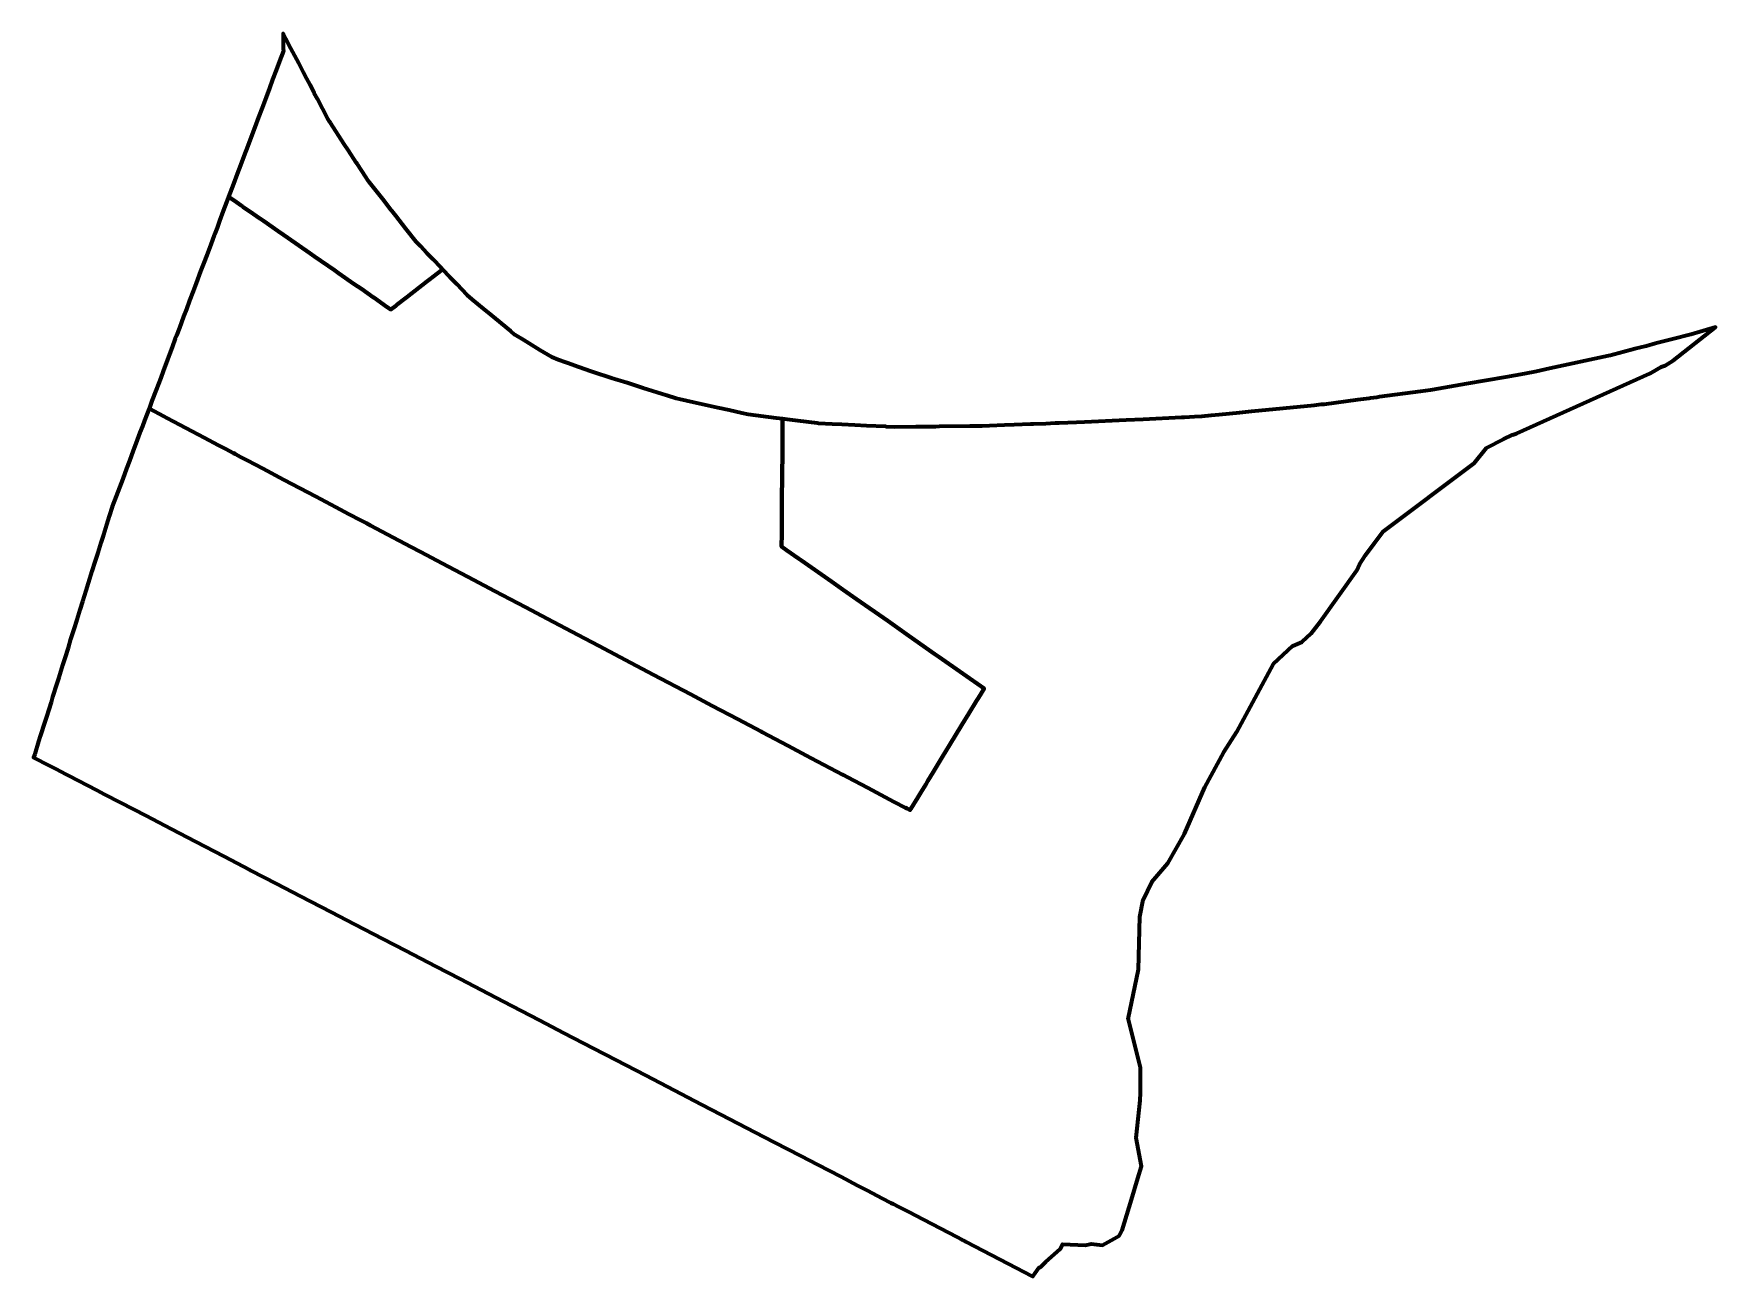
# Model space of a CAD drawing. Header units: metres. Extents: x 808257 to 808441, y 9156741 to 9156877.
import ezdxf

# ---------------------------------------------------------------- set-up
doc = ezdxf.new("R2010")
doc.units = ezdxf.units.M
doc.header["$MEASUREMENT"] = 0
doc.layers.add('2844-21091', color=1, linetype='Continuous')

msp = doc.modelspace()

# ---------------------------------------------------------------- linework, layer by layer
at = {"layer": '2844-21091', "color": 254, "lineweight": 70, "true_color": 0xcccccc}
for points in [[(808278.57, 9156859), (808279.16, 9156858.59), (808279.94, 9156858.05), (808280.07, 9156857.96), (808280.14, 9156857.91), (808280.72, 9156857.5), (808280.99, 9156857.32), (808281.86, 9156856.71), (808282.05, 9156856.58), (808282.37, 9156856.35), (808283.36, 9156855.67), (808283.62, 9156855.49), (808283.99, 9156855.23), (808284.56, 9156854.84), (808285.04, 9156854.5), (808287.45, 9156852.83), (808287.97, 9156852.47), (808290.13, 9156850.96), (808290.59, 9156850.65), (808292.31, 9156849.45), (808293.09, 9156848.91), (808294.42, 9156847.98), (808294.44, 9156847.97), (808295.92, 9156846.94), (808296.31, 9156846.67), (808296.84, 9156847.08), (808296.99, 9156847.2), (808297.92, 9156847.92), (808298.07, 9156848.03), (808300.25, 9156849.72), (808300.67, 9156850.05), (808300.85, 9156850.19), (808301.97, 9156851.05), (808301.79, 9156851.23), (808300.9, 9156852.16), (808300.25, 9156852.84), (808299.55, 9156853.58), (808299.09, 9156854.06), (808297.95, 9156855.5), (808296.84, 9156856.92), (808296.41, 9156857.46), (808296.32, 9156857.57), (808295.56, 9156858.54), (808294.83, 9156859.47), (808293.99, 9156860.55), (808293.85, 9156860.72), (808293.52, 9156861.23), (808292.65, 9156862.56), (808292.52, 9156862.76), (808291.68, 9156864.04), (808291.22, 9156864.76), (808289.71, 9156867.07), (808289.61, 9156867.23), (808289.41, 9156867.53), (808288.27, 9156869.7), (808287.94, 9156870.34), (808287.48, 9156871.22), (808287.13, 9156871.88), (808286.75, 9156872.6), (808286.24, 9156873.59), (808285.38, 9156875.22), (808284.83, 9156876.27), (808284.53, 9156876.84), (808284.54, 9156876.41), (808284.55, 9156875.18), (808284.56, 9156874.94), (808284.14, 9156873.83), (808283.77, 9156872.84), (808283.38, 9156871.81), (808283.03, 9156870.88), (808282.66, 9156869.89), (808282.22, 9156868.72), (808281.83, 9156867.69), (808281.42, 9156866.59), (808281.03, 9156865.56), (808280.67, 9156864.58), (808280.24, 9156863.44), (808279.86, 9156862.44), (808279.51, 9156861.49), (808279.11, 9156860.42), (808278.75, 9156859.48)], [(808257.37, 9156798.04), (808257.25, 9156797.67), (808258.96, 9156796.79), (808259.67, 9156796.42), (808260.76, 9156795.85), (808261.07, 9156795.69), (808264.15, 9156794.09), (808264.96, 9156793.67), (808266.75, 9156792.74), (808269.51, 9156791.31), (808272.27, 9156789.87), (808274.96, 9156788.48), (808278.05, 9156786.87), (808280.9, 9156785.39), (808281.01, 9156785.33), (808283.75, 9156783.9), (808286.42, 9156782.52), (808289.75, 9156780.79), (808292.35, 9156779.44), (808295.43, 9156777.84), (808297.89, 9156776.56), (808301.19, 9156774.84), (808303.87, 9156773.45), (808306.95, 9156771.85), (808309.55, 9156770.5), (808312.55, 9156768.94), (808315.18, 9156767.57), (808318.42, 9156765.89), (808320.9, 9156764.6), (808324.15, 9156762.92), (808326.53, 9156761.68), (808330.28, 9156759.73), (808332.38, 9156758.64), (808336.11, 9156756.7), (808338.2, 9156755.61), (808341.12, 9156754.1), (808342.94, 9156753.15), (808345.49, 9156751.83), (808347.31, 9156750.88), (808348.41, 9156750.31), (808350, 9156749.49), (808350.96, 9156748.98), (808351.22, 9156748.85), (808351.76, 9156748.57), (808353, 9156747.93), (808353.63, 9156747.6), (808358.18, 9156745.24), (808358.73, 9156744.95), (808358.83, 9156744.9), (808358.88, 9156744.87), (808359.02, 9156744.8), (808359.21, 9156744.7), (808364.67, 9156741.86), (808366.34, 9156741), (808366.48, 9156740.92), (808366.74, 9156741.28), (808367.18, 9156741.88), (808367.35, 9156741.94), (808367.9, 9156742.5), (808369.47, 9156743.91), (808369.74, 9156744.45), (808372.24, 9156744.33), (808372.88, 9156744.48), (808374.1, 9156744.35), (808375.43, 9156745.08), (808375.92, 9156745.37), (808375.99, 9156745.5), (808376.28, 9156745.96), (808377.27, 9156749.33), (808377.99, 9156751.67), (808378.38, 9156752.99), (808377.79, 9156756.09), (808378.22, 9156760.15), (808378.25, 9156760.99), (808378.28, 9156763.76), (808376.94, 9156769), (808376.9, 9156769.07), (808378.05, 9156774.49), (808378.2, 9156780.25), (808378.55, 9156782.11), (808379.5, 9156784.09), (808381.24, 9156786.1), (808383.06, 9156789.34), (808385.31, 9156794.43), (808387.39, 9156798.24), (808388.8, 9156800.49), (808392.8, 9156807.91), (808394.91, 9156809.87), (808395.95, 9156810.33), (808396.94, 9156811.24), (808397.96, 9156812.54), (808401.92, 9156818.12), (808402.22, 9156818.78), (808402.86, 9156819.81), (808403.8, 9156821.06), (808404.78, 9156822.4), (808414.74, 9156829.86), (808416.1, 9156831.54), (808417.94, 9156832.47), (808418.93, 9156832.96), (808419.37, 9156833.1), (808433.94, 9156839.65), (808434.77, 9156840.14), (808435.19, 9156840.41), (808435.64, 9156840.56), (808436.49, 9156841.09), (808441.12, 9156844.74), (808438.45, 9156843.95), (808436.42, 9156843.42), (808434.55, 9156842.94), (808433.54, 9156842.67), (808432.33, 9156842.36), (808429.6, 9156841.65), (808429.42, 9156841.61), (808422.99, 9156840.21), (808421.55, 9156839.9), (808420.25, 9156839.62), (808418.22, 9156839.27), (808413.9, 9156838.52), (808410.2, 9156837.88), (808409.97, 9156837.84), (808408.87, 9156837.69), (808404.41, 9156837.1), (808404.1, 9156837.05), (808403.42, 9156836.96), (808403.26, 9156836.94), (808402.02, 9156836.78), (808398.36, 9156836.29), (808398.3, 9156836.28), (808398.13, 9156836.27), (808398.03, 9156836.26), (808397.26, 9156836.18), (808390.41, 9156835.5), (808389.09, 9156835.37), (808386.83, 9156835.14), (808385.99, 9156835.06), (808384.99, 9156834.96), (808384.16, 9156834.92), (808383.09, 9156834.87), (808382.74, 9156834.85), (808378.54, 9156834.65), (808376.7, 9156834.56), (808372.15, 9156834.35), (808371.28, 9156834.31), (808369.39, 9156834.24), (808368.93, 9156834.22), (808367.9, 9156834.18), (808366.56, 9156834.12), (808366.23, 9156834.11), (808364.46, 9156834.04), (808363.4, 9156834), (808361.74, 9156833.93), (808360.93, 9156833.9), (808360.65, 9156833.9), (808359.59, 9156833.89), (808356.27, 9156833.86), (808355.84, 9156833.85), (808355.4, 9156833.85), (808353.7, 9156833.83), (808351.4, 9156833.81), (808350.49, 9156833.85), (808350.43, 9156833.86), (808350.39, 9156833.86), (808348.3, 9156833.96), (808347.04, 9156834.02), (808345.6, 9156834.08), (808344.57, 9156834.13), (808343.08, 9156834.2), (808342.93, 9156834.22), (808340.81, 9156834.49), (808339.62, 9156834.64), (808339.14, 9156834.71), (808339.13, 9156833.84), (808339.12, 9156832.61), (808339.11, 9156831.3), (808339.09, 9156828.26), (808339.07, 9156826.09), (808339.06, 9156824.75), (808339.04, 9156822.13), (808339.03, 9156820.75), (808339.58, 9156820.36), (808340.87, 9156819.45), (808341.2, 9156819.22), (808344.49, 9156816.91), (808345.76, 9156816.02), (808347.22, 9156815), (808350.63, 9156812.61), (808352.94, 9156810.99), (808355.77, 9156808.99), (808356.22, 9156808.68), (808358.88, 9156806.81), (808361.17, 9156805.21), (808360.73, 9156804.49), (808360.49, 9156804.1), (808360.35, 9156803.87), (808359.5, 9156802.47), (808358.75, 9156801.24), (808357.4, 9156799.03), (808356.59, 9156797.7), (808355.61, 9156796.08), (808355.03, 9156795.13), (808354.78, 9156794.73), (808354.25, 9156793.86), (808353.91, 9156793.29), (808353.15, 9156792.05), (808353.07, 9156791.91), (808352.75, 9156792.08), (808352.57, 9156792.17), (808351.3, 9156792.84), (808348.45, 9156794.35), (808346.24, 9156795.51), (808345.75, 9156795.77), (808345.73, 9156795.79), (808342.26, 9156797.61), (808341.73, 9156797.89), (808339.75, 9156798.94), (808336.89, 9156800.45), (808336.79, 9156800.5), (808334.24, 9156801.85), (808331.45, 9156803.32), (808329.08, 9156804.58), (808325.03, 9156806.71), (808322.56, 9156808.02), (808319.05, 9156809.87), (808316.76, 9156811.08), (808313.42, 9156812.84), (808311.04, 9156814.1), (808307.69, 9156815.87), (808305.36, 9156817.1), (808301.95, 9156818.9), (808299.53, 9156820.18), (808298.5, 9156820.72), (808295.95, 9156822.07), (808294.09, 9156823.05), (808293.63, 9156823.29), (808292.97, 9156823.64), (808291.71, 9156824.3), (808290.3, 9156825.05), (808288.09, 9156826.22), (808284.62, 9156828.05), (808282.32, 9156829.26), (808280.65, 9156830.14), (808279.92, 9156830.53), (808279.31, 9156830.85), (808279.2, 9156830.91), (808279.09, 9156830.97), (808278.23, 9156831.42), (808277.44, 9156831.84), (808275.93, 9156832.63), (808274.56, 9156833.36), (808273.23, 9156834.06), (808271.84, 9156834.79), (808271.44, 9156835), (808269.95, 9156835.79), (808269.87, 9156835.83), (808269.39, 9156834.54), (808269.14, 9156833.89), (808268.88, 9156833.2), (808268.44, 9156832.03), (808268.15, 9156831.25), (808267.73, 9156830.12), (808267.41, 9156829.29), (808266.99, 9156828.16), (808266.63, 9156827.19), (808266.27, 9156826.24), (808265.85, 9156825.11), (808265.83, 9156825.07), (808265.52, 9156824.06), (808265.22, 9156823.11), (808264.88, 9156822.03), (808264.6, 9156821.15), (808264.26, 9156820.06), (808263.95, 9156819.07), (808263.63, 9156818.05), (808263.23, 9156816.75), (808262.96, 9156815.89), (808262.6, 9156814.75), (808262.31, 9156813.83), (808261.97, 9156812.73), (808261.64, 9156811.7), (808261.3, 9156810.62), (808261.01, 9156809.67), (808260.65, 9156808.53), (808260.42, 9156807.78), (808259.99, 9156806.41), (808259.78, 9156805.75), (808259.32, 9156804.29), (808259.15, 9156803.73), (808258.65, 9156802.13), (808258.47, 9156801.58), (808257.98, 9156800), (808257.8, 9156799.43)]]:
    msp.add_lwpolyline(points, close=True, dxfattribs=at)
at = {"layer": '2844-21091', "color": 40, "lineweight": 70, "true_color": 0xffbb00}
msp.add_lwpolyline([(808269.91, 9156835.92), (808269.87, 9156835.83), (808269.95, 9156835.79), (808271.44, 9156835), (808271.84, 9156834.79), (808273.23, 9156834.06), (808274.56, 9156833.36), (808275.93, 9156832.63), (808277.44, 9156831.84), (808278.23, 9156831.42), (808279.09, 9156830.97), (808279.2, 9156830.91), (808279.31, 9156830.85), (808279.92, 9156830.53), (808280.65, 9156830.14), (808282.32, 9156829.26), (808284.62, 9156828.05), (808288.09, 9156826.22), (808290.3, 9156825.05), (808291.71, 9156824.3), (808292.97, 9156823.64), (808293.63, 9156823.29), (808294.09, 9156823.05), (808295.95, 9156822.07), (808298.5, 9156820.72), (808299.53, 9156820.18), (808301.95, 9156818.9), (808305.36, 9156817.1), (808307.69, 9156815.87), (808311.04, 9156814.1), (808313.42, 9156812.84), (808316.76, 9156811.08), (808319.05, 9156809.87), (808322.56, 9156808.02), (808325.03, 9156806.71), (808329.08, 9156804.58), (808331.45, 9156803.32), (808334.24, 9156801.85), (808336.79, 9156800.5), (808336.89, 9156800.45), (808339.75, 9156798.94), (808341.73, 9156797.89), (808342.26, 9156797.61), (808345.73, 9156795.79), (808345.75, 9156795.77), (808346.24, 9156795.51), (808348.45, 9156794.35), (808351.3, 9156792.84), (808352.57, 9156792.17), (808352.75, 9156792.08), (808353.07, 9156791.91), (808353.15, 9156792.05), (808353.91, 9156793.29), (808354.25, 9156793.86), (808354.78, 9156794.73), (808355.03, 9156795.13), (808355.61, 9156796.08), (808356.59, 9156797.7), (808357.4, 9156799.03), (808358.75, 9156801.24), (808359.5, 9156802.47), (808360.35, 9156803.87), (808360.49, 9156804.1), (808360.73, 9156804.49), (808361.17, 9156805.21), (808358.88, 9156806.81), (808356.22, 9156808.68), (808355.77, 9156808.99), (808352.94, 9156810.99), (808350.63, 9156812.61), (808347.22, 9156815), (808345.76, 9156816.02), (808344.49, 9156816.91), (808341.2, 9156819.22), (808340.87, 9156819.45), (808339.58, 9156820.36), (808339.03, 9156820.75), (808339.04, 9156822.13), (808339.06, 9156824.75), (808339.07, 9156826.09), (808339.09, 9156828.26), (808339.11, 9156831.3), (808339.12, 9156832.61), (808339.13, 9156833.84), (808339.14, 9156834.71), (808338.45, 9156834.79), (808335.37, 9156835.19), (808334.67, 9156835.34), (808333.31, 9156835.64), (808332.04, 9156835.93), (808329.44, 9156836.5), (808327.84, 9156836.86), (808327.5, 9156836.93), (808326.49, 9156837.25), (808323.9, 9156838.07), (808322.13, 9156838.64), (808320.43, 9156839.17), (808318.41, 9156839.81), (808318.1, 9156839.92), (808316.35, 9156840.55), (808316.27, 9156840.58), (808314.6, 9156841.18), (808313.89, 9156841.44), (808312.59, 9156842.23), (808311.73, 9156842.76), (808310.83, 9156843.3), (808309.87, 9156843.89), (808309.41, 9156844.28), (808307.78, 9156845.63), (808307.15, 9156846.15), (808306.43, 9156846.75), (808305.21, 9156847.77), (808304.64, 9156848.25), (808303.52, 9156849.42), (808302.76, 9156850.22), (808301.97, 9156851.05), (808300.85, 9156850.19), (808300.67, 9156850.05), (808300.25, 9156849.72), (808298.07, 9156848.03), (808297.92, 9156847.92), (808296.99, 9156847.2), (808296.84, 9156847.08), (808296.31, 9156846.67), (808295.92, 9156846.94), (808294.44, 9156847.97), (808294.42, 9156847.98), (808293.09, 9156848.91), (808292.31, 9156849.45), (808290.59, 9156850.65), (808290.13, 9156850.96), (808287.97, 9156852.47), (808287.45, 9156852.83), (808285.04, 9156854.5), (808284.56, 9156854.84), (808283.99, 9156855.23), (808283.62, 9156855.49), (808283.36, 9156855.67), (808282.37, 9156856.35), (808282.05, 9156856.58), (808281.86, 9156856.71), (808280.99, 9156857.32), (808280.72, 9156857.5), (808280.14, 9156857.91), (808280.07, 9156857.96), (808279.94, 9156858.05), (808279.16, 9156858.59), (808278.57, 9156859), (808278.34, 9156858.39), (808277.99, 9156857.46), (808277.58, 9156856.35), (808277.3, 9156855.61), (808277.02, 9156854.86), (808276.99, 9156854.8), (808276.62, 9156853.79), (808276.17, 9156852.62), (808275.86, 9156851.77), (808275.51, 9156850.85), (808275.02, 9156849.55), (808274.69, 9156848.67), (808274.31, 9156847.65), (808273.96, 9156846.72), (808273.65, 9156845.89), (808273.19, 9156844.67), (808272.87, 9156843.82), (808272.74, 9156843.48), (808272.39, 9156842.54), (808272.11, 9156841.79), (808271.89, 9156841.2), (808271.41, 9156839.93), (808271.14, 9156839.21), (808270.65, 9156837.89), (808270.19, 9156836.68)], close=True, dxfattribs=at)

doc.saveas('drawing.dxf')
